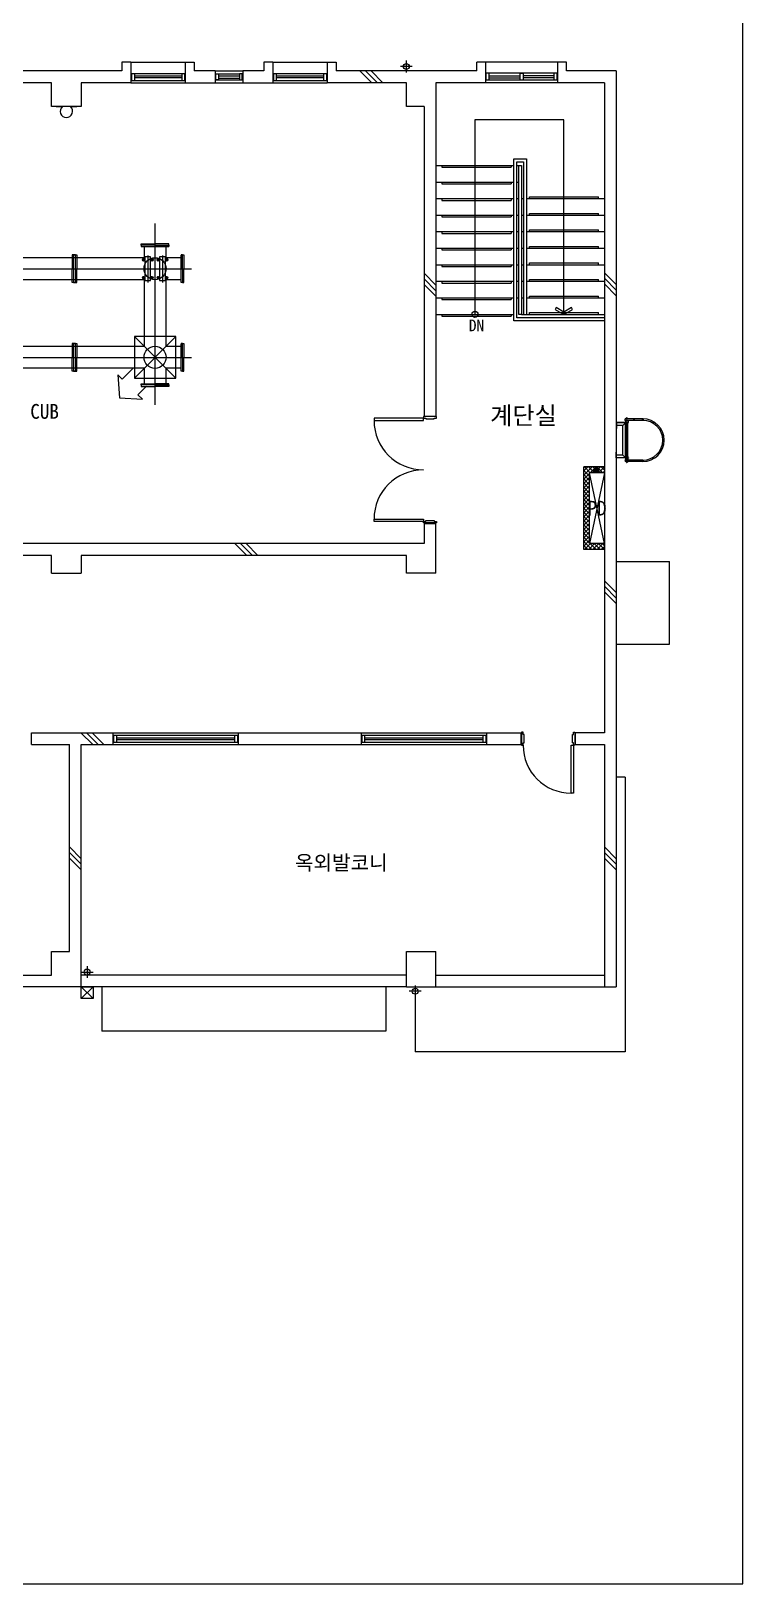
# Model space of a CAD drawing. Header units: millimetres. Extents: x -65013 to -1333, y -375790 to -325797.
# Drawn here: x -13374 to -1333, y -375790 to -349510 of the extents above; entities that cross this region are included whole.
import ezdxf
from ezdxf.enums import TextEntityAlignment as Align

# ---------------------------------------------------------------- set-up
doc = ezdxf.new("R2010")
doc.units = ezdxf.units.MM
doc.layers.add('TX-PAPR', color=2, linetype='Continuous', plot=False)
doc.layers.add('TZ-BASE', color=253, linetype='Continuous')
doc.styles.get("Standard").update_dxf_attribs({"font": 'GulimChe.ttf'})
doc.linetypes.add('BATTINB', pattern='A,0,-0.0025,[134,GulimChe.ttf,S=0.0025,R=0,X=-0.0025,Y=0.01],-0.005,[134,GulimChe.ttf,S=0.0025,R=180,X=0.0025,Y=0.01],-0.0025', length=0.01)

msp = doc.modelspace()

# ---------------------------------------------------------------- hatches: boundary and pattern name
at = {"layer": 'TZ-BASE'}
h = msp.add_hatch(dxfattribs=at)
h.set_pattern_fill('ANSI37', color=256, scale=50, style=0)
h.set_pattern_definition([(45, (-70135.914, -384385.64), (-35.35534, 35.35534), []), (135, (-70135.914, -384385.64), (-35.35534, -35.35534), [])])
h.paths.add_polyline_path([(-3676, -356884.8), (-4026, -356884.8), (-4026, -358284.8), (-3676, -358284.8), (-3676, -358184.8), (-3926, -358184.8), (-3926, -356984.8), (-3676, -356984.8)])

# ---------------------------------------------------------------- linework, layer by layer
at = {"layer": 'TX-PAPR'}
msp.add_lwpolyline([(-65013.4, -375790.1), (-1333.4, -375790.1), (-1333.4, -334510.1), (-65013.4, -334510.1)], close=True, dxfattribs=at)
at = {"layer": 'TZ-BASE'}
for p, q in [((-11686, -350034.8), (-11836, -350034.8)), ((-11836, -350034.8), (-11836, -350184.8)), ((-11686, -350034.8), (-10766, -350034.8)), ((-11686, -350034.8), (-11686, -350384.8)), ((-10766, -350034.8), (-10766, -350384.8)), ((-10766, -350034.8), (-10616, -350034.8)), ((-10616, -350034.8), (-10616, -350184.8)), ((-9286, -350034.8), (-9436, -350034.8)), ((-9436, -350034.8), (-9436, -350184.8)), ((-9286, -350034.8), (-8366, -350034.8)), ((-9286, -350034.8), (-9286, -350384.8)), ((-8366, -350034.8), (-8366, -350384.8)), ((-8366, -350034.8), (-8216, -350034.8)), ((-8216, -350034.8), (-8216, -350184.8)), ((-7026, -350209.8), (-7026, -350009.8)), ((-5836, -350184.8), (-5836, -350034.8)), ((-5686, -350034.8), (-5836, -350034.8)), ((-4466, -350034.8), (-5686, -350034.8)), ((-5686, -350034.8), (-5686, -350384.8)), ((-4466, -350384.8), (-4466, -350034.8)), ((-4316, -350034.8), (-4466, -350034.8)), ((-4316, -350184.8), (-4316, -350034.8)), ((-11836, -350184.8), (-14216, -350184.8)), ((-11676, -350226.4), (-10776, -350226.4)), ((-11676, -350226.4), (-11676, -350346.4)), ((-11626, -350226.4), (-11626, -350346.4)), ((-11626, -350268), (-10826, -350268)), ((-11626, -350298), (-10826, -350298)), ((-10826, -350226.4), (-10826, -350346.4)), ((-10776, -350226.4), (-10776, -350346.4)), ((-10261, -350184.8), (-10616, -350184.8)), ((-10261, -350184.8), (-9791, -350184.8)), ((-10261, -350184.8), (-10261, -350384.8)), ((-10251, -350234.8), (-9851, -350234.8)), ((-10201, -350268.2), (-9851, -350268.2)), ((-10201, -350306.5), (-9851, -350306.5)), ((-9436, -350184.8), (-9791, -350184.8)), ((-9791, -350184.8), (-9791, -350384.8)), ((-9276, -350226.4), (-8376, -350226.4)), ((-9276, -350226.4), (-9276, -350346.4)), ((-9226, -350226.4), (-9226, -350346.4)), ((-9226, -350268), (-8426, -350268)), ((-9226, -350298), (-8426, -350298)), ((-8426, -350226.4), (-8426, -350346.4)), ((-8376, -350226.4), (-8376, -350346.4)), ((-5836, -350184.8), (-8216, -350184.8)), ((-7810.3, -350184.8), (-7610.3, -350384.8)), ((-7716, -350184.8), (-7516, -350384.8)), ((-7621.7, -350184.8), (-7421.7, -350384.8)), ((-6926, -350109.8), (-7126, -350109.8)), ((-4476, -350223.2), (-5676, -350223.2)), ((-5676, -350343.2), (-5676, -350223.2)), ((-5626, -350343.2), (-5626, -350223.2)), ((-5626, -350269.8), (-5101, -350269.8)), ((-5626, -350299.8), (-5101, -350299.8)), ((-4526, -350269.8), (-5051, -350269.8)), ((-4526, -350299.8), (-5051, -350299.8)), ((-4526, -350343.2), (-4526, -350223.2)), ((-4476, -350343.2), (-4476, -350223.2)), ((-3476, -350184.8), (-4316, -350184.8)), ((-3476, -350184.8), (-3476, -365684.8)), ((-13026, -350384.8), (-14366, -350384.8)), ((-13026, -350784.8), (-13026, -350384.8)), ((-11686, -350384.8), (-12526, -350384.8)), ((-12526, -350384.8), (-12526, -350784.8)), ((-11686, -350384.8), (-10766, -350384.8)), ((-11676, -350346.4), (-10776, -350346.4)), ((-10766, -350384.8), (-10261, -350384.8)), ((-10261, -350384.8), (-9791, -350384.8)), ((-10251, -350334.8), (-9851, -350334.8)), ((-9791, -350384.8), (-9286, -350384.8)), ((-9286, -350384.8), (-8366, -350384.8)), ((-9276, -350346.4), (-8376, -350346.4)), ((-7026, -350384.8), (-8366, -350384.8)), ((-7026, -350784.8), (-7026, -350384.8)), ((-5686, -350384.8), (-6526, -350384.8)), ((-6526, -350384.8), (-6526, -356024.8)), ((-4466, -350384.8), (-5686, -350384.8)), ((-4476, -350343.2), (-5676, -350343.2)), ((-3676, -350384.8), (-4466, -350384.8)), ((-3676, -350384.8), (-3676, -361384.8)), ((-12526, -350784.8), (-13026, -350784.8)), ((-12951, -350788), (-12844.5, -350788)), ((-12707.5, -350788), (-12601, -350788)), ((-6726, -350784.8), (-7026, -350784.8)), ((-6726, -350784.8), (-6726, -356024.8)), ((-6526, -351784.8), (-5206, -351784.8)), ((-6426, -351784.8), (-6426, -351814.8)), ((-6426, -351814.8), (-5256, -351814.8)), ((-5256, -351784.8), (-5256, -351814.8)), ((-5206, -351674.8), (-4996, -351674.8)), ((-5206, -354414.8), (-5206, -351674.8)), ((-5156, -351724.8), (-5046, -351724.8)), ((-5156, -354364.8), (-5156, -351724.8)), ((-5156, -351784.8), (-5126, -351784.8)), ((-5046, -351724.8), (-5046, -354304.8)), ((-4996, -351674.8), (-4996, -354304.8)), ((-6526, -352064.8), (-5206, -352064.8)), ((-6426, -352064.8), (-6426, -352094.8)), ((-6426, -352094.8), (-5256, -352094.8)), ((-5256, -352064.8), (-5256, -352094.8)), ((-5156, -352064.8), (-5126, -352064.8)), ((-6526, -352344.8), (-5206, -352344.8)), ((-6426, -352344.8), (-6426, -352374.8)), ((-6426, -352374.8), (-5256, -352374.8)), ((-5256, -352344.8), (-5256, -352374.8)), ((-5156, -352344.8), (-5126, -352344.8)), ((-5076, -352344.8), (-5046, -352344.8)), ((-4996, -352344.8), (-3676, -352344.8)), ((-4946, -352344.8), (-4946, -352314.8)), ((-4946, -352314.8), (-3776, -352314.8)), ((-3776, -352344.8), (-3776, -352314.8)), ((-6526, -352624.8), (-5206, -352624.8)), ((-6426, -352624.8), (-6426, -352654.8)), ((-6426, -352654.8), (-5256, -352654.8)), ((-5256, -352624.8), (-5256, -352654.8)), ((-5156, -352624.8), (-5126, -352624.8)), ((-5076, -352624.8), (-5046, -352624.8)), ((-4996, -352624.8), (-3676, -352624.8)), ((-4946, -352624.8), (-4946, -352594.8)), ((-4946, -352594.8), (-3776, -352594.8)), ((-3776, -352624.8), (-3776, -352594.8)), ((-11276, -355834), (-11276, -352767.7)), ((-6526, -352904.8), (-5206, -352904.8)), ((-6426, -352904.8), (-6426, -352934.8)), ((-6426, -352934.8), (-5256, -352934.8)), ((-5256, -352904.8), (-5256, -352934.8)), ((-5156, -352904.8), (-5126, -352904.8)), ((-5076, -352904.8), (-5046, -352904.8)), ((-4996, -352904.8), (-3676, -352904.8)), ((-4946, -352904.8), (-4946, -352874.8)), ((-4946, -352874.8), (-3776, -352874.8)), ((-3776, -352904.8), (-3776, -352874.8)), ((-11511, -353131.3), (-11511, -353109.3)), ((-11511, -353109.3), (-11276, -353109.3)), ((-11511, -353134.3), (-11511, -353156.3)), ((-11511, -353156.3), (-11276, -353156.3)), ((-11511, -353156.3), (-11276, -353156.3)), ((-11479, -353134.3), (-11510, -353134.3)), ((-11276, -353134.3), (-11510, -353134.3)), ((-11506, -353156.3), (-11276, -353156.3)), ((-11462, -353156.3), (-11462, -353345.6)), ((-11041, -353109.3), (-11276, -353109.3)), ((-11276, -353134.3), (-11042, -353134.3)), ((-11041, -353156.3), (-11276, -353156.3)), ((-11276, -353156.3), (-11046, -353156.3)), ((-11090, -353156.3), (-11046, -353156.3)), ((-11090, -353345.6), (-11090, -353156.3)), ((-11073.1, -353134.3), (-11042, -353134.3)), ((-11041, -353134.3), (-11041, -353109.3)), ((-11041, -353134.3), (-11041, -353156.3)), ((-6526, -353184.8), (-5206, -353184.8)), ((-6426, -353184.8), (-6426, -353214.8)), ((-5256, -353184.8), (-5256, -353214.8)), ((-5156, -353184.8), (-5126, -353184.8)), ((-5076, -353184.8), (-5046, -353184.8)), ((-4996, -353184.8), (-3676, -353184.8)), ((-4946, -353184.8), (-4946, -353154.8)), ((-4946, -353154.8), (-3776, -353154.8)), ((-3776, -353184.8), (-3776, -353154.8)), ((-11462, -353345.6), (-17090, -353345.6)), ((-12658.4, -353296.6), (-12680.4, -353296.6)), ((-12680.4, -353296.6), (-12680.4, -353531.6)), ((-12658.4, -353306.6), (-12658.4, -353297.6)), ((-12658.4, -353531.6), (-12658.4, -353297.6)), ((-12624.4, -353296.6), (-12657.4, -353296.6)), ((-12657.4, -353296.6), (-12624.4, -353296.6)), ((-12657.4, -353296.6), (-12624.4, -353296.6)), ((-12624.4, -353296.6), (-12657.4, -353296.6)), ((-12623.4, -353296.6), (-12601.4, -353296.6)), ((-12623.4, -353306.6), (-12623.4, -353297.6)), ((-12623.4, -353531.6), (-12623.4, -353297.6)), ((-12601.4, -353296.6), (-12601.4, -353531.6)), ((-11446.1, -353381.6), (-11496.8, -353381.6)), ((-11471.5, -353406.9), (-11471.5, -353356.3)), ((-11401, -353307.7), (-11401, -353765.1)), ((-11305.3, -353381.6), (-11355.9, -353381.6)), ((-11330.6, -353406.9), (-11330.6, -353356.3)), ((-11196.1, -353381.6), (-11246.8, -353381.6)), ((-11221.5, -353406.9), (-11221.5, -353356.3)), ((-11151, -353307.7), (-11151, -353765.1)), ((-11055.3, -353381.6), (-11105.9, -353381.6)), ((-10836.5, -353345.6), (-11090, -353345.6)), ((-11080.6, -353406.9), (-11080.6, -353356.3)), ((-10836.5, -353296.6), (-10836.5, -353531.6)), ((-10814.5, -353296.6), (-10836.5, -353296.6)), ((-10836.5, -353531.6), (-10836.5, -353301.6)), ((-10836.5, -353345.6), (-10836.5, -353301.6)), ((-10814.5, -353296.6), (-10789.5, -353296.6)), ((-10814.5, -353531.6), (-10814.5, -353297.6)), ((-10814.5, -353328.7), (-10814.5, -353297.6)), ((-10789.5, -353296.6), (-10789.5, -353531.6)), ((-6526, -353464.8), (-5206, -353464.8)), ((-6426, -353214.8), (-5256, -353214.8)), ((-6426, -353464.8), (-6426, -353494.8)), ((-5256, -353464.8), (-5256, -353494.8)), ((-5156, -353464.8), (-5126, -353464.8)), ((-5076, -353464.8), (-5046, -353464.8)), ((-4996, -353464.8), (-3676, -353464.8)), ((-4946, -353464.8), (-4946, -353434.8)), ((-4946, -353434.8), (-3776, -353434.8)), ((-3776, -353464.8), (-3776, -353434.8)), ((-48021, -353531.6), (-10662.6, -353531.6)), ((-11462, -353717.6), (-17090, -353717.6)), ((-12680.4, -353766.6), (-12680.4, -353531.6)), ((-12658.4, -353531.6), (-12658.4, -353765.6)), ((-12623.4, -353531.6), (-12623.4, -353765.6)), ((-12601.4, -353766.6), (-12601.4, -353531.6)), ((-11446.1, -353681.6), (-11496.8, -353681.6)), ((-11471.5, -353706.9), (-11471.5, -353656.3)), ((-11462, -353516), (-11462, -353547.2)), ((-11462, -353717.6), (-11462, -354845.6)), ((-11305.3, -353681.6), (-11355.9, -353681.6)), ((-11330.6, -353706.9), (-11330.6, -353656.3)), ((-11196.1, -353681.6), (-11246.8, -353681.6)), ((-11221.5, -353706.9), (-11221.5, -353656.3)), ((-11055.3, -353681.6), (-11105.9, -353681.6)), ((-11090, -353547.2), (-11090, -353516)), ((-10836.5, -353717.6), (-11090, -353717.6)), ((-11090, -354845.6), (-11090, -353717.6)), ((-11080.6, -353706.9), (-11080.6, -353656.3)), ((-10836.5, -353766.6), (-10836.5, -353531.6)), ((-10836.5, -353766.6), (-10836.5, -353531.6)), ((-10836.5, -353761.6), (-10836.5, -353531.6)), ((-10814.5, -353531.6), (-10814.5, -353765.6)), ((-10789.5, -353766.6), (-10789.5, -353531.6)), ((-6726, -353609.4), (-6526, -353809.4)), ((-6726, -353703.7), (-6526, -353903.7)), ((-6426, -353494.8), (-5256, -353494.8)), ((-4946, -353744.8), (-4946, -353714.8)), ((-4946, -353714.8), (-3776, -353714.8)), ((-3776, -353744.8), (-3776, -353714.8)), ((-3676, -353599.6), (-3476, -353799.6)), ((-3676, -353693.9), (-3476, -353893.9)), ((-12658.4, -353766.6), (-12680.4, -353766.6)), ((-12658.4, -353756.6), (-12658.4, -353765.6)), ((-12658.4, -353756.6), (-12658.4, -353765.6)), ((-12624.4, -353766.6), (-12657.4, -353766.6)), ((-12657.4, -353766.6), (-12624.4, -353766.6)), ((-12657.4, -353766.6), (-12624.4, -353766.6)), ((-12624.4, -353766.6), (-12657.4, -353766.6)), ((-12623.4, -353756.6), (-12623.4, -353765.6)), ((-12623.4, -353766.6), (-12601.4, -353766.6)), ((-10814.5, -353766.6), (-10836.5, -353766.6)), ((-10814.5, -353734.6), (-10814.5, -353765.6)), ((-10811.5, -353766.6), (-10789.5, -353766.6)), ((-6726, -353797.9), (-6526, -353997.9)), ((-6526, -353744.8), (-5206, -353744.8)), ((-6426, -353744.8), (-6426, -353774.8)), ((-6426, -353774.8), (-5256, -353774.8)), ((-5256, -353744.8), (-5256, -353774.8)), ((-5156, -353744.8), (-5126, -353744.8)), ((-5076, -353744.8), (-5046, -353744.8)), ((-4996, -353744.8), (-3676, -353744.8)), ((-4946, -354024.8), (-4946, -353994.8)), ((-4946, -353994.8), (-3776, -353994.8)), ((-3776, -354024.8), (-3776, -353994.8)), ((-3676, -353788.1), (-3476, -353988.1)), ((-6526, -354024.8), (-5206, -354024.8)), ((-6426, -354024.8), (-6426, -354054.8)), ((-6426, -354054.8), (-5256, -354054.8)), ((-5256, -354024.8), (-5256, -354054.8)), ((-5156, -354024.8), (-5126, -354024.8)), ((-5076, -354024.8), (-5046, -354024.8)), ((-4996, -354024.8), (-3676, -354024.8)), ((-6526, -354304.8), (-5206, -354304.8)), ((-6426, -354304.8), (-6426, -354334.8)), ((-6426, -354334.8), (-5256, -354334.8)), ((-5256, -354304.8), (-5256, -354334.8)), ((-3676, -354414.8), (-5206, -354414.8)), ((-3676, -354364.8), (-5156, -354364.8)), ((-5076, -354304.8), (-3676, -354304.8)), ((-4946, -354304.8), (-4946, -354274.8)), ((-4946, -354274.8), (-3776, -354274.8)), ((-3776, -354304.8), (-3776, -354274.8)), ((-10926, -354681.6), (-11626, -355381.6)), ((-10926, -355381.6), (-11626, -354681.6)), ((-10926, -354681.6), (-11626, -355381.6)), ((-10926, -355381.6), (-11626, -354681.6)), ((-53976.1, -355031.6), (-10662.6, -355031.6)), ((-11462, -354845.6), (-13770.8, -354845.6)), ((-12658.4, -354796.6), (-12680.4, -354796.6)), ((-12680.4, -354796.6), (-12680.4, -355031.6)), ((-12680.4, -355266.6), (-12680.4, -355031.6)), ((-12658.4, -354806.6), (-12658.4, -354797.6)), ((-12658.4, -355031.6), (-12658.4, -354797.6)), ((-12658.4, -355031.6), (-12658.4, -355265.6)), ((-12624.4, -354796.6), (-12657.4, -354796.6)), ((-12657.4, -354796.6), (-12624.4, -354796.6)), ((-12657.4, -354796.6), (-12624.4, -354796.6)), ((-12624.4, -354796.6), (-12657.4, -354796.6)), ((-12623.4, -354796.6), (-12601.4, -354796.6)), ((-12623.4, -354806.6), (-12623.4, -354797.6)), ((-12623.4, -355031.6), (-12623.4, -354797.6)), ((-12623.4, -355031.6), (-12623.4, -355265.6)), ((-12601.4, -354796.6), (-12601.4, -355031.6)), ((-12601.4, -355266.6), (-12601.4, -355031.6)), ((-10836.5, -354845.6), (-11090, -354845.6)), ((-10836.5, -354796.6), (-10836.5, -355031.6)), ((-10814.5, -354796.6), (-10836.5, -354796.6)), ((-10836.5, -355031.6), (-10836.5, -354801.6)), ((-10836.5, -354845.6), (-10836.5, -354801.6)), ((-10836.5, -355266.6), (-10836.5, -355031.6)), ((-10836.5, -355266.6), (-10836.5, -355031.6)), ((-10836.5, -355261.6), (-10836.5, -355031.6)), ((-10814.5, -354796.6), (-10789.5, -354796.6)), ((-10814.5, -355031.6), (-10814.5, -354797.6)), ((-10814.5, -354828.7), (-10814.5, -354797.6)), ((-10814.5, -355031.6), (-10814.5, -355265.6)), ((-10789.5, -354796.6), (-10789.5, -355031.6)), ((-10789.5, -355266.6), (-10789.5, -355031.6)), ((-11462, -355217.6), (-13770.8, -355217.6)), ((-12658.4, -355266.6), (-12680.4, -355266.6)), ((-12658.4, -355256.6), (-12658.4, -355265.6)), ((-12658.4, -355256.6), (-12658.4, -355265.6)), ((-12624.4, -355266.6), (-12657.4, -355266.6)), ((-12657.4, -355266.6), (-12624.4, -355266.6)), ((-12657.4, -355266.6), (-12624.4, -355266.6)), ((-12624.4, -355266.6), (-12657.4, -355266.6)), ((-12623.4, -355256.6), (-12623.4, -355265.6)), ((-12623.4, -355266.6), (-12601.4, -355266.6)), ((-11462, -355217.6), (-11462, -355477.4)), ((-10836.5, -355217.6), (-11090, -355217.6)), ((-11090, -355477.4), (-11090, -355217.6)), ((-10814.5, -355266.6), (-10836.5, -355266.6)), ((-10814.5, -355234.6), (-10814.5, -355265.6)), ((-10811.5, -355266.6), (-10789.5, -355266.6)), ((-11511, -355499.4), (-11511, -355477.4)), ((-11511, -355477.4), (-11276, -355477.4)), ((-11511, -355477.4), (-11276, -355477.4)), ((-11511, -355502.4), (-11511, -355524.4)), ((-11511, -355524.4), (-11276, -355524.4)), ((-11479, -355499.4), (-11510, -355499.4)), ((-11276, -355499.4), (-11510, -355499.4)), ((-11506, -355477.4), (-11276, -355477.4)), ((-11041, -355477.4), (-11276, -355477.4)), ((-11276, -355477.4), (-11046, -355477.4)), ((-11276, -355499.4), (-11042, -355499.4)), ((-11041, -355524.4), (-11276, -355524.4)), ((-11090, -355477.4), (-11046, -355477.4)), ((-11073.1, -355499.4), (-11042, -355499.4)), ((-11041, -355499.4), (-11041, -355477.4)), ((-11041, -355499.4), (-11041, -355524.4)), ((-6726, -356024.8), (-6526, -356024.8)), ((-3326, -356097.8), (-3326, -356072.8)), ((-3021.8, -356072.8), (-3326, -356072.8)), ((-3021.8, -356097.8), (-3326, -356097.8)), ((-3304.3, -356064.8), (-3305.8, -356065.7)), ((-3305.8, -356071.9), (-3305.8, -356065.7)), ((-3304.3, -356072.8), (-3305.8, -356071.9)), ((-3287.8, -356064.8), (-3304.3, -356064.8)), ((-3287.8, -356072.8), (-3304.3, -356072.8)), ((-3301.1, -356071.9), (-3301.1, -356065.7)), ((-3301, -356057.3), (-3299.5, -356055.8)), ((-3291, -356057.3), (-3301, -356057.3)), ((-3301, -356064.8), (-3301, -356057.3)), ((-3292.5, -356055.8), (-3299.5, -356055.8)), ((-3299.5, -356064.8), (-3299.5, -356055.8)), ((-3292.5, -356064.8), (-3292.5, -356055.8)), ((-3291, -356057.3), (-3292.5, -356055.8)), ((-3291.1, -356071.9), (-3291.1, -356065.7)), ((-3291, -356064.8), (-3291, -356057.3)), ((-3287.8, -356064.8), (-3286.2, -356065.7)), ((-3287.8, -356072.8), (-3286.2, -356071.9)), ((-3286.2, -356071.9), (-3286.2, -356065.7)), ((-3476, -356134.8), (-3476, -356234.8)), ((-3470, -356134.8), (-3476, -356134.8)), ((-3470, -356234.8), (-3476, -356234.8)), ((-3470, -356134.8), (-3470, -356234.8)), ((-3312.5, -356134.8), (-3470, -356134.8)), ((-3317.5, -356139.8), (-3470, -356139.8)), ((-3362.5, -356184.8), (-3470, -356184.8)), ((-3362.5, -356184.8), (-3312.5, -356134.8)), ((-3362.5, -356684.8), (-3362.5, -356184.8)), ((-3326, -356134.8), (-3326, -356128.8)), ((-3326, -356128.8), (-3316, -356128.8)), ((-3326, -356134.8), (-3312.5, -356134.8)), ((-3317.5, -356729.8), (-3317.5, -356139.8)), ((-3316, -356109.8), (-3316, -356128.8)), ((-3276, -356109.8), (-3316, -356109.8)), ((-3312.5, -356734.8), (-3312.5, -356134.8)), ((-3312.5, -356159.8), (-3312.5, -356134.8)), ((-3309.5, -356159.8), (-3312.5, -356159.8)), ((-3309.5, -356159.8), (-3309.5, -356134.8)), ((-3309.5, -356134.8), (-3282.5, -356134.8)), ((-3308.5, -356134.8), (-3308.5, -356734.8)), ((-3306, -356134.8), (-3306, -356734.8)), ((-3301, -356109.8), (-3301, -356105.8)), ((-3291, -356109.8), (-3291, -356105.8)), ((-3286, -356134.8), (-3286, -356734.8)), ((-3283.5, -356134.8), (-3283.5, -356734.8)), ((-3282.5, -356159.8), (-3282.5, -356134.8)), ((-3279.5, -356159.8), (-3282.5, -356159.8)), ((-3279.5, -356159.8), (-3279.5, -356134.8)), ((-3279.5, -356134.8), (-3266, -356134.8)), ((-3276, -356109.8), (-3276, -356128.8)), ((-3276, -356128.8), (-3266, -356128.8)), ((-3266, -356134.8), (-3266, -356128.8)), ((-3676, -356884.8), (-4026, -356884.8)), ((-4026, -358284.8), (-4026, -356884.8)), ((-3476, -356734.8), (-3476, -356634.8)), ((-3476, -356634.8), (-3470, -356634.8)), ((-3470, -356734.8), (-3476, -356734.8)), ((-3470, -356734.8), (-3470, -356634.8)), ((-3362.5, -356684.8), (-3470, -356684.8)), ((-3317.5, -356729.8), (-3470, -356729.8)), ((-3312.5, -356734.8), (-3470, -356734.8)), ((-3362.5, -356684.8), (-3312.5, -356734.8)), ((-3326, -356734.8), (-3326, -356740.8)), ((-3326, -356734.8), (-3312.5, -356734.8)), ((-3326, -356734.8), (-3312.5, -356734.8)), ((-3326, -356740.8), (-3316, -356740.8)), ((-3326, -356771.8), (-3326, -356796.8)), ((-3026, -356771.8), (-3326, -356771.8)), ((-3026, -356796.8), (-3326, -356796.8)), ((-3316, -356759.8), (-3316, -356740.8)), ((-3276, -356759.8), (-3316, -356759.8)), ((-3312.5, -356709.8), (-3312.5, -356734.8)), ((-3309.5, -356709.8), (-3312.5, -356709.8)), ((-3309.5, -356709.8), (-3309.5, -356734.8)), ((-3309.5, -356734.8), (-3282.5, -356734.8)), ((-3304.3, -356796.8), (-3305.8, -356797.7)), ((-3305.8, -356797.7), (-3305.8, -356803.9)), ((-3304.3, -356804.8), (-3305.8, -356803.9)), ((-3287.8, -356796.8), (-3304.3, -356796.8)), ((-3287.8, -356804.8), (-3304.3, -356804.8)), ((-3301.1, -356797.7), (-3301.1, -356803.9)), ((-3301, -356759.8), (-3301, -356763.8)), ((-3301, -356804.8), (-3301, -356812.3)), ((-3291, -356812.3), (-3301, -356812.3)), ((-3301, -356812.3), (-3299.5, -356813.8)), ((-3299.5, -356804.8), (-3299.5, -356813.8)), ((-3292.5, -356813.8), (-3299.5, -356813.8)), ((-3292.5, -356804.8), (-3292.5, -356813.8)), ((-3291, -356812.3), (-3292.5, -356813.8)), ((-3291.1, -356797.7), (-3291.1, -356803.9)), ((-3291, -356759.8), (-3291, -356763.8)), ((-3291, -356804.8), (-3291, -356812.3)), ((-3287.8, -356796.8), (-3286.2, -356797.7)), ((-3287.8, -356804.8), (-3286.2, -356803.9)), ((-3286.2, -356797.7), (-3286.2, -356803.9)), ((-3282.5, -356709.8), (-3282.5, -356734.8)), ((-3279.5, -356709.8), (-3282.5, -356709.8)), ((-3279.5, -356709.8), (-3279.5, -356734.8)), ((-3279.5, -356734.8), (-3266, -356734.8)), ((-3276, -356759.8), (-3276, -356740.8)), ((-3276, -356740.8), (-3266, -356740.8)), ((-3266, -356734.8), (-3266, -356740.8)), ((-3013.5, -356784.3), (-3038.5, -356784.3)), ((-3026, -356796.8), (-3026, -356771.8)), ((-3026, -356796.8), (-3026, -356771.8)), ((-3026, -356796.8), (-3026, -356771.8)), ((-3026, -356796.8), (-3026, -356784.3)), ((-3676, -356984.8), (-3926, -356984.8)), ((-3926, -358184.8), (-3926, -356984.8)), ((-3676, -358184.8), (-3926, -356984.8)), ((-3676, -356984.8), (-3926, -358184.8)), ((-6726, -357844.8), (-6526, -357844.8)), ((-6726, -357844.8), (-6726, -358184.8)), ((-6526, -358684.8), (-6526, -357844.8)), ((-6726, -358184.8), (-43266, -358184.8)), ((-9925.1, -358184.8), (-9725.1, -358384.8)), ((-9830.8, -358184.8), (-9630.8, -358384.8)), ((-9736.5, -358184.8), (-9536.5, -358384.8)), ((-3676, -358184.8), (-3926, -358184.8)), ((-13026, -358384.8), (-18526, -358384.8)), ((-13026, -358684.8), (-13026, -358384.8)), ((-12526, -358384.8), (-12526, -358684.8)), ((-7026, -358384.8), (-12526, -358384.8)), ((-7026, -358684.8), (-7026, -358384.8)), ((-3676, -358284.8), (-4026, -358284.8)), ((-13026, -358684.8), (-12526, -358684.8)), ((-6526, -358684.8), (-7026, -358684.8)), ((-3476, -358484.8), (-2576, -358484.8)), ((-2576, -359884.8), (-2576, -358484.8)), ((-3676, -358811.3), (-3476, -359011.3)), ((-3676, -358905.6), (-3476, -359105.6)), ((-3676, -358999.9), (-3476, -359199.9)), ((-3476, -359884.8), (-2576, -359884.8)), ((-13366, -361384.8), (-11986, -361384.8)), ((-13366, -361584.8), (-13366, -361384.8)), ((-13366, -361584.8), (-12726, -361584.8)), ((-12726, -365084.8), (-12726, -361584.8)), ((-12531.2, -361384.8), (-12331.2, -361584.8)), ((-12526, -365684.8), (-12526, -361584.8)), ((-12526, -361584.8), (-11986, -361584.8)), ((-12436.9, -361384.8), (-12236.9, -361584.8)), ((-12342.6, -361384.8), (-12142.6, -361584.8)), ((-11986, -361584.8), (-11986, -361384.8)), ((-11986, -361384.8), (-9866, -361384.8)), ((-11986, -361584.8), (-9866, -361584.8)), ((-11976, -361423.2), (-9876, -361423.2)), ((-11976, -361543.2), (-11976, -361423.2)), ((-11976, -361543.2), (-9876, -361543.2)), ((-11926, -361543.2), (-11926, -361423.2)), ((-11926, -361471.6), (-9926, -361471.6)), ((-11926, -361501.6), (-9926, -361501.6)), ((-9926, -361543.2), (-9926, -361423.2)), ((-9876, -361543.2), (-9876, -361423.2)), ((-9866, -361584.8), (-9866, -361384.8)), ((-9866, -361384.8), (-7786, -361384.8)), ((-9866, -361584.8), (-7786, -361584.8)), ((-7786, -361584.8), (-7786, -361384.8)), ((-7786, -361384.8), (-5666, -361384.8)), ((-7786, -361584.8), (-5666, -361584.8)), ((-7776, -361423.2), (-5676, -361423.2)), ((-7776, -361543.2), (-7776, -361423.2)), ((-7776, -361543.2), (-5676, -361543.2)), ((-7726, -361543.2), (-7726, -361423.2)), ((-7726, -361471.6), (-5726, -361471.6)), ((-7726, -361501.6), (-5726, -361501.6)), ((-5726, -361543.2), (-5726, -361423.2)), ((-5676, -361543.2), (-5676, -361423.2)), ((-5666, -361384.8), (-5086, -361384.8)), ((-5666, -361584.8), (-5666, -361384.8)), ((-5666, -361584.8), (-5086, -361584.8)), ((-5086, -361584.8), (-5086, -361384.8)), ((-4166, -361584.8), (-4166, -361384.8)), ((-3676, -361384.8), (-4166, -361384.8)), ((-4166, -361584.8), (-3676, -361584.8)), ((-3676, -361584.8), (-3676, -365684.8)), ((-3326, -362134.8), (-3476, -362134.8)), ((-3326, -362134.8), (-3326, -366784.8)), ((-12726, -363316.2), (-12526, -363516.2)), ((-12726, -363410.4), (-12526, -363610.4)), ((-3676, -363316.2), (-3476, -363516.2)), ((-3676, -363410.4), (-3476, -363610.4)), ((-12726, -363504.7), (-12526, -363704.7)), ((-3676, -363504.7), (-3476, -363704.7)), ((-13026, -365484.8), (-13026, -365084.8)), ((-13026, -365084.8), (-12726, -365084.8)), ((-7026, -365684.8), (-7026, -365084.8)), ((-7026, -365084.8), (-6526, -365084.8)), ((-6526, -365684.8), (-6526, -365084.8)), ((-14366, -365484.8), (-13026, -365484.8)), ((-12526, -365434.8), (-12326, -365434.8)), ((-7026, -365484.8), (-12526, -365484.8)), ((-12426, -365334.8), (-12426, -365534.8)), ((-6526, -365484.8), (-3676, -365484.8)), ((-12526, -365684.8), (-14216, -365684.8)), ((-7026, -365684.8), (-12526, -365684.8)), ((-12176, -365684.8), (-12176, -366434.8)), ((-7376, -365684.8), (-7376, -366434.8)), ((-7026, -365684.8), (-6526, -365684.8)), ((-6776, -365759.8), (-6976, -365759.8)), ((-6876, -365659.8), (-6876, -365859.8)), ((-6876, -365684.8), (-6876, -366784.8)), ((-6526, -365684.8), (-3676, -365684.8)), ((-3676, -365684.8), (-3476, -365684.8)), ((-7376, -366434.8), (-12176, -366434.8)), ((-3326, -366784.8), (-6876, -366784.8))]:
    msp.add_line(p, q, dxfattribs=at)
for points in [[(-10251, -350234.8), (-10201, -350234.8), (-10201, -350334.8), (-10251, -350334.8)], [(-9801, -350234.8), (-9851, -350234.8), (-9851, -350334.8), (-9801, -350334.8)], [(-5051, -350343.2), (-5101, -350343.2), (-5101, -350223.2), (-5051, -350223.2)], [(-5126, -351784.8), (-5076, -351784.8), (-5076, -354304.8), (-5126, -354304.8)], [(-11451, -353731.6), (-11351, -353731.6), (-11351, -353331.6), (-11451, -353331.6)], [(-11201, -353731.6), (-11101, -353731.6), (-11101, -353331.6), (-11201, -353331.6)], [(-4214.1, -354219.9), (-4231, -354190.5), (-4361, -354265.6), (-4491, -354190.5), (-4508, -354219.9), (-4361, -354304.8)], [(-10926, -355381.6), (-10926, -354681.6), (-11626, -354681.6), (-11626, -355381.6)], [(-10926, -355381.6), (-10926, -354681.6), (-11626, -354681.6), (-11626, -355381.6)], [(-6738, -356059.8), (-7573, -356059.8), (-7573, -356099.8), (-6738, -356099.8)], [(-6738, -356034.8), (-6738, -356059.8), (-6695, -356059.8), (-6695, -356074.8), (-6557, -356074.8), (-6557, -356059.8), (-6514, -356059.8), (-6514, -356034.8)], [(-3286, -356105.8), (-3286, -356103.8), (-3276, -356103.8), (-3276, -356105.8), (-3266, -356105.8), (-3266, -356097.8), (-3326, -356097.8), (-3326, -356105.8), (-3316, -356105.8), (-3316, -356103.8), (-3306, -356103.8), (-3306, -356105.8)], [(-3286, -356763.8), (-3286, -356765.8), (-3276, -356765.8), (-3276, -356763.8), (-3266, -356763.8), (-3266, -356771.8), (-3326, -356771.8), (-3326, -356763.8), (-3316, -356763.8), (-3316, -356765.8), (-3306, -356765.8), (-3306, -356763.8)], [(-6738, -357809.8), (-7573, -357809.8), (-7573, -357769.8), (-6738, -357769.8)], [(-6738, -357834.8), (-6738, -357809.8), (-6695, -357809.8), (-6695, -357794.8), (-6557, -357794.8), (-6557, -357809.8), (-6514, -357809.8), (-6514, -357834.8)], [(-5076, -361596.8), (-5051, -361596.8), (-5051, -361553.8), (-5036, -361553.8), (-5036, -361415.8), (-5051, -361415.8), (-5051, -361372.8), (-5076, -361372.8)], [(-4201, -361596.8), (-4201, -362406.8), (-4241, -362406.8), (-4241, -361596.8)], [(-4176, -361596.8), (-4201, -361596.8), (-4201, -361553.8), (-4216, -361553.8), (-4216, -361415.8), (-4201, -361415.8), (-4201, -361372.8), (-4176, -361372.8)]]:
    msp.add_lwpolyline(points, close=True, dxfattribs=at)
at = {"layer": 'TZ-BASE', "flags": 128}
for points in [[(-4361, -354304.8), (-4361, -351011.9), (-5866, -351011.9), (-5866, -354304.8)], [(-12326, -365684.8), (-12326, -365884.8), (-12526, -365884.8), (-12526, -365684.8), (-12326, -365684.8), (-12526, -365884.8)], [(-12526, -365684.8), (-12326, -365884.8)]]:
    msp.add_lwpolyline(points, dxfattribs=at)
at = {"layer": 'TZ-BASE'}
msp.add_lwpolyline([(-11649.3, -355217.6), (-11831.4, -355402.8), (-11907, -355329.3), (-11878.4, -355717.2), (-11491.9, -355740.2), (-11567.5, -355666.7), (-11422.7, -355518.1)], dxfattribs=at)
at = {"layer": 'TZ-BASE', "const_width": 50, "flags": 128}
msp.add_lwpolyline([(-3813.9, -356915.8, -1), (-3813.9, -356965.8, -1)], format="xyb", close=True, dxfattribs=at)
at = {"layer": 'TZ-BASE', "flags": 128}
for points in [[(-11531, -361539.8, 0.0000093), (-11531, -361539.8, 0.0000093)], [(-11531, -361539.8, 0.000009), (-11531, -361539.8, 0.000009)], [(-7331, -361539.8, 0.0000093), (-7331, -361539.8, 0.0000093)], [(-7331, -361539.8, 0.000009), (-7331, -361539.8, 0.000009)]]:
    msp.add_lwpolyline(points, format="xyb", dxfattribs=at)
at = {"layer": 'TZ-BASE'}
for centre, radius in [((-7026, -350109.8), 50), ((-11471.5, -353381.6), 20.4), ((-11276, -353531.6), 186.7), ((-11330.6, -353381.6), 20.4), ((-11221.5, -353381.6), 20.4), ((-11080.6, -353381.6), 20.4), ((-11471.5, -353681.6), 20.4), ((-11330.6, -353681.6), 20.4), ((-11221.5, -353681.6), 20.4), ((-11080.6, -353681.6), 20.4), ((-5866, -354304.8), 50), ((-11276, -355031.6), 186.7), ((-3176, -356085.3), 7.5), ((-3176, -356085.3), 5), ((-3026, -356085.3), 7.5), ((-3026, -356085.3), 5), ((-2851.3, -356132.1), 7.5), ((-2851.3, -356132.1), 5), ((-2723.4, -356260), 7.5), ((-2723.4, -356260), 5), ((-2723.4, -356609.5), 7.5), ((-2723.4, -356609.5), 5), ((-2676.5, -356434.8), 7.5), ((-2676.5, -356434.8), 5), ((-3176, -356784.3), 7.5), ((-3176, -356784.3), 5), ((-3026, -356784.3), 7.5), ((-3026, -356784.3), 5), ((-2851.3, -356737.5), 7.5), ((-2851.3, -356737.5), 5), ((-12426, -365434.8), 50), ((-6876, -365759.8), 50)]:
    msp.add_circle(centre, radius, dxfattribs=at)
for centre, radius, start, end in [((-12776, -350867.6), 105, 130.72175, 49.27825), ((-12657.4, -353297.6), 1, 90, 180), ((-12657.4, -353297.6), 1, 90, 180), ((-12624.4, -353297.6), 1, 0, 90), ((-12624.4, -353297.6), 1, 0, 90), ((-12657.4, -353765.6), 1, 180, 270), ((-12657.4, -353765.6), 1, 180, 270), ((-12657.4, -353765.6), 1, 180, 270), ((-12657.4, -353765.6), 1, 180, 270), ((-12624.4, -353765.6), 1, 270, 0), ((-12624.4, -353765.6), 1, 270, 0), ((-12657.4, -354797.6), 1, 90, 180), ((-12657.4, -354797.6), 1, 90, 180), ((-12624.4, -354797.6), 1, 0, 90), ((-12624.4, -354797.6), 1, 0, 90), ((-12657.4, -355265.6), 1, 180, 270), ((-12657.4, -355265.6), 1, 180, 270), ((-12657.4, -355265.6), 1, 180, 270), ((-12657.4, -355265.6), 1, 180, 270), ((-12624.4, -355265.6), 1, 270, 0), ((-12624.4, -355265.6), 1, 270, 0), ((-3303.5, -356068), 3.29, 43.8555, 75.55628), ((-3303.5, -356069.6), 3.29, 284.44372, 316.1445), ((-3296.1, -356078.9), 14.1, 69.38474, 110.61526), ((-3296.1, -356058.6), 14.1, 249.38474, 290.61526), ((-3288.7, -356068.1), 3.44, 105.16807, 135.42015), ((-3288.7, -356069.5), 3.44, 224.57985, 254.83193), ((-3026, -356434.8), 362, 270, 90), ((-3026, -356434.8), 337, 270, 90), ((-6738, -356099.8), 835, 180, 270), ((-3303.5, -356800), 3.29, 43.8555, 75.55628), ((-3303.5, -356801.6), 3.29, 284.44372, 316.1445), ((-3296.1, -356810.9), 14.1, 69.38474, 110.61526), ((-3296.1, -356790.6), 14.1, 249.38474, 290.61526), ((-3288.7, -356800.1), 3.44, 105.16807, 135.42015), ((-3288.7, -356801.5), 3.44, 224.57985, 254.83193), ((-6738, -357769.8), 835, 90, 180), ((-4241, -361596.8), 810, 180, 270)]:
    msp.add_arc(centre, radius, start, end, dxfattribs=at)

# ---------------------------------------------------------------- texts
msp.add_text('DN', height=200, dxfattribs=at).set_placement((-5839.4, -354591.4), align=Align.CENTER)
for s, p in [('CUB', (-13145.3, -355946.1)), ('PD', (-3801, -357584.8))]:
    msp.add_text(s, height=250, dxfattribs=at).set_placement(p, align=Align.MIDDLE)
at = {"layer": 'TZ-BASE', "linetype": 'BATTINB'}
msp.add_text('계단실', height=300, dxfattribs=at).set_placement((-5044.5, -356167.1), align=Align.CENTER)
at = {"layer": 'TZ-BASE'}
msp.add_text('옥외발코니', height=250, dxfattribs=at).set_placement((-8126, -363584.8), align=Align.MIDDLE_CENTER)

doc.saveas('drawing.dxf')
